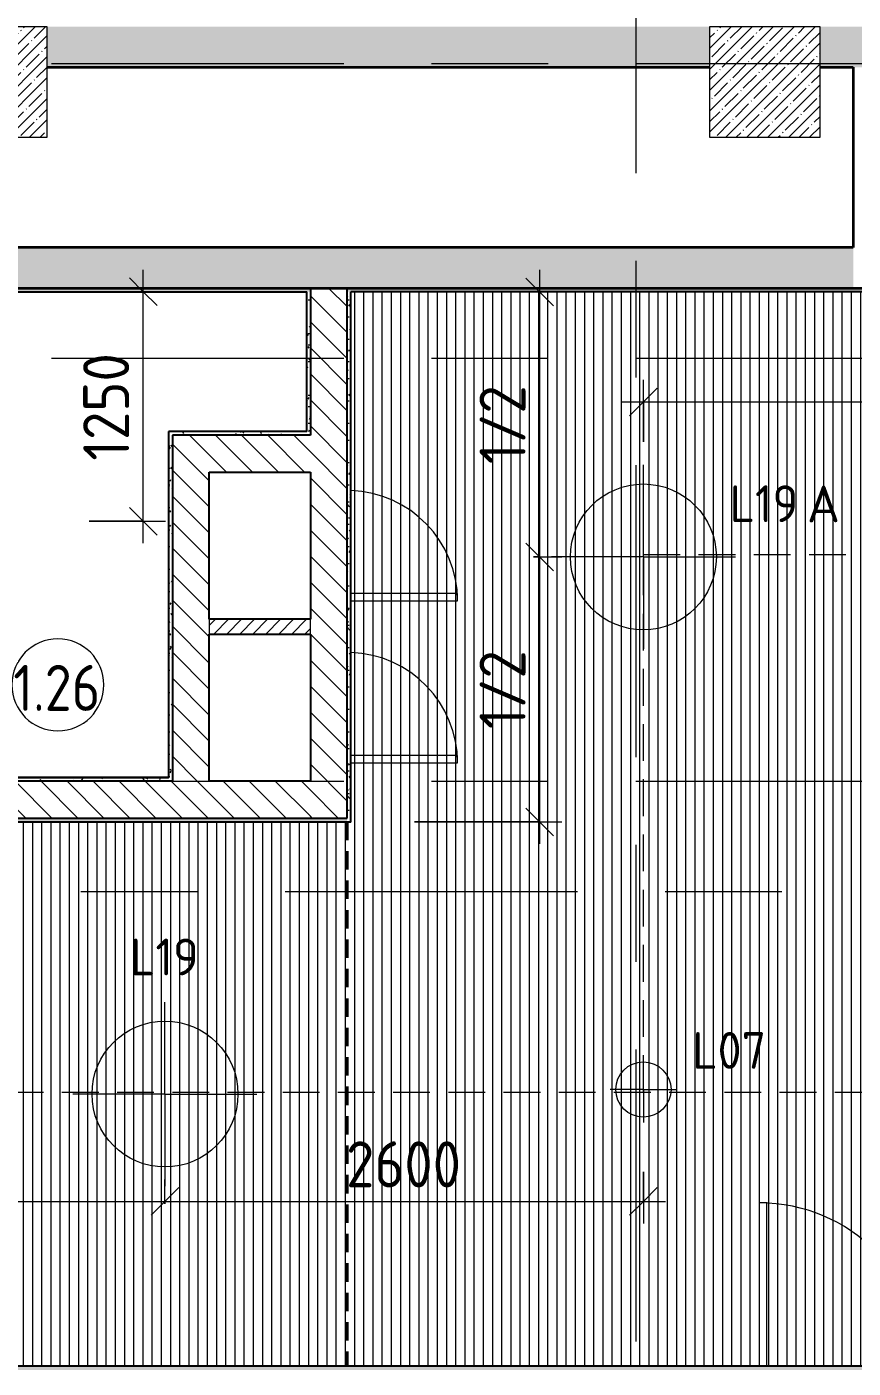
# Model space of a CAD drawing. Header units: millimetres. Extents: x -3377 to 186574, y -8553 to 29000.
# Drawn here: x 26299 to 30790, y 7910 to 15200 of the extents above; entities that cross this region are included whole.
import ezdxf

# ---------------------------------------------------------------- set-up
doc = ezdxf.new("R2010")
doc.units = ezdxf.units.MM
for name, pattern in [('200_ШТРИХ_ш1п0_6_', [160, 100, -60]), ('ADSK_Штрих_ш2 п1', [300, 200, -100]), ('Осевая', [3175, 635, -476.25, 1587.5, -476.25])]:
    doc.linetypes.add(name, pattern=pattern)
for name, color, linetype, lineweight in [('A-ANNO-DIMS', 7, 'Continuous', 9), ('A-ANNO-DIMS-100', 7, 'Continuous', 9), ('A-AREA-IDEN', 7, 'Continuous', 9), ('A-CLNG-PATT', 7, 'Continuous', 9), ('A-DETL-1', 7, 'ADSK_Штрих_ш2 п1', 9), ('A-DETL-GENF', 7, 'Continuous', 9), ('A-DOOR', 7, 'Continuous', 9), ('A-DOOR-1', 7, 'Continuous', 13), ('A-WALL', 7, 'Continuous', 9), ('E-LITE-EQPM-IDEN', 7, 'Continuous', 9), ('I-WALL', 7, 'Continuous', 9), ('S-COLS', 7, 'Continuous', 9), ('Оси-2', 7, 'Осевая', 9)]:
    doc.layers.add(name, color=color, linetype=linetype, lineweight=lineweight)
for name, color, linetype, lineweight, true_color in [('A-ANNO-NOTE', 1, 'Continuous', 9, 0xff0000), ('A-AREA', 7, '200_ШТРИХ_ш1п0_6_', 35, 0x0000a0), ('A-WALL-1', 7, 'Continuous', 35, 0x3c3c3c), ('A-WALL-2', 7, 'Continuous', 25, 0x3c3c3c), ('A-WALL-FNSH-2', 7, 'Continuous', 13, 0x3c3c3c), ('G-ANNO-TEXT-1', 1, 'Continuous', 9, 0xff0000)]:
    doc.layers.add(name, color=color, linetype=linetype, lineweight=lineweight, true_color=true_color)
doc.styles.add('GOST Common', font='GOST_Common.ttf', dxfattribs={"width": 0.9, "height": 250})
doc.styles.add('GOST Common_1', font='GOST_Common.ttf', dxfattribs={"height": 200})
doc.styles.add('ISOCPEUR', font='isocpeur.ttf', dxfattribs={"width": 0.9, "height": 250})
doc.styles.add('ISOCPEUR_1', font='isocpeur.ttf', dxfattribs={"height": 200})
doc.dimstyles.new('ISO-2_5_0_9К_БОЛЬШОЙ', dxfattribs={"dimscale": 304.8, "dimtxt": 248.995294, "dimasz": 0.492126, "dimexe": 0.393701, "dimexo": 0.984252, "dimgap": 0, "dimtad": 1, "dimdec": 0, "dimrnd": 10, "dimzin": 0, "dimdsep": 46, "dimtxsty": 'ISOCPEUR', "dimblk1": 'OBLIQUE', "dimblk2": 'OBLIQUE', "dimsah": 1, "dimcen": 0.09, "dimdle": 0.393701, "dimazin": 0, "dimtfac": 1, "dimtdec": 4, "dimtix": 1, "dimtmove": 0, "dimatfit": 3, "dimfxl": 1, "dimtvp": 1, "dimtolj": 1, "dimtzin": 0, "dimarcsym": 2})
pattern_1 = [(45, (0, 0), (-57.02463, 57.02463), []), (45, (57.025, 0), (-57.02463, 57.02463), [100.806, -20.161, 3.353, -16.808])]
pattern_2 = [(135, (0, 0), (-70.71068, -70.71068), [])]
pattern_3 = [(0, (0, 0), (121.92, 30.48), [10.058, -81.382, 10.058, -81.382, -487.68]), (0, (0, 0), (121.92, 30.48), [-182.88, 10.058, -172.822, 10.058, -81.382, -213.36]), (0, (0, 0), (121.92, 30.48), [-457.2, 10.058, -50.902, 10.058, -142.342]), (120, (45.72, 15.24), (-87.356454, 90.345817), [10.058, -81.382, 10.058, -81.382, -487.68]), (120, (45.72, 15.24), (-87.356454, 90.345817), [-182.88, 10.058, -172.822, 10.058, -81.382, -213.36]), (120, (45.72, 15.24), (-87.356454, 90.345817), [-457.2, 10.058, -50.902, 10.058, -142.342]), (240, (60.96, 76.2), (-34.563546, -120.825817), [10.058, -81.382, 10.058, -81.382, -487.68]), (240, (60.96, 76.2), (-34.563546, -120.825817), [-182.88, 10.058, -172.822, 10.058, -81.382, -213.36]), (240, (60.96, 76.2), (-34.563546, -120.825817), [-457.2, 10.058, -50.902, 10.058, -142.342])]

# ---------------------------------------------------------------- blocks, each defined once
blk = doc.blocks.new('BSC_Колонна _Прямоугольная - 600х600-V7-План расстановки осветительного оборудования 1 этажа в осях 1-12')
at = {"layer": 'S-COLS'}
h = blk.add_hatch(dxfattribs=at)
h.set_pattern_fill('FP_12', color=256, style=0, pattern_type=2)
h.set_pattern_definition([(45, (-26110, -14900), (-57.02463, 57.02463), []), (45, (-26052.975, -14900), (-57.02463, 57.02463), [100.806, -20.161, 3.353, -16.808])])
h.paths.add_polyline_path([(300, -300), (300, 300), (-300, 300), (-300, -300)])
for p, q in [((300, 300), (-300, 300)), ((-300, 300), (-300, -300)), ((300, -300), (300, 300)), ((-300, -300), (300, -300))]:
    blk.add_line(p, q, dxfattribs=at)
blk = doc.blocks.new('BSC_Колонна _Прямоугольная - 600х600-V26-План расстановки осветительного оборудования 1 этажа в осях 1-12')
at = {"layer": 'S-COLS'}
h = blk.add_hatch(dxfattribs=at)
h.set_pattern_fill('FP_36', color=256, style=0, pattern_type=2)
h.set_pattern_definition([(45, (-30310, -14900), (-57.02463, 57.02463), []), (45, (-30252.975, -14900), (-57.02463, 57.02463), [100.806, -20.161, 3.353, -16.808])])
h.paths.add_polyline_path([(226.1, -300), (300, -300), (300, 300), (-300, 300), (-300, -300)])
for p, q in [((300, 300), (-300, 300)), ((-300, 300), (-300, -300)), ((300, -300), (300, 300)), ((-300, -300), (300, -300))]:
    blk.add_line(p, q, dxfattribs=at)
blk = doc.blocks.new('110_Дверь_СКБ_1Ст - д-18 700x2100h_Технический шкаф ЭОМ и СС-23257539-План расстановки осветительного оборудования 1 этажа в осях 1-12')
at = {"layer": 'A-DOOR'}
blk.add_arc((312.5, 100), 600, 90, 178.08041, dxfattribs=at)
at = {"layer": 'A-DOOR-1'}
for p, q in [((312.5, 700), (272.5, 700)), ((272.5, 700), (272.5, 120)), ((312.5, 120), (312.5, 700))]:
    blk.add_line(p, q, dxfattribs=at)
blk = doc.blocks.new('Дверь_Витражная_остекление_ - ДВН_ДАО_Главный вход_1200 в свету-31742133-План расстановки осветительного оборудования 1 этажа в осях 1-12')
at = {"layer": 'A-DETL-GENF'}
for p, q in [((-607.5, 925), (-647.5, 925)), ((-647.5, 925), (-647.5, 37)), ((-607.5, 37), (-607.5, 925)), ((647.5, 430), (607.5, 430)), ((607.5, 430), (607.5, 37)), ((647.5, 37), (647.5, 430))]:
    blk.add_line(p, q, dxfattribs=at)
at = {"layer": 'A-DOOR'}
for p, q in [((-647.5, 925), (-647.5, 37)), ((647.5, 430), (647.5, 37))]:
    blk.add_line(p, q, dxfattribs=at)
for centre, radius, start, end in [((-647.5, 30), 895, 0.44965, 90), ((647.5, 30), 400, 90, 178.99085)]:
    blk.add_arc(centre, radius, start, end, dxfattribs=at)
blk = doc.blocks.new('DIMBLOCK47-План расстановки осветительного оборудования 1 этажа в осях 1-12')
at = {"layer": 'A-ANNO-DIMS-100'}
for p, q in [((24450, 8965.5), (24450, 8696.1)), ((24450, 8816.1), (24450, 8965.5)), ((27050, 8802.5), (27050, 8936.1)), ((24450, 8816.1), (27050, 8816.1)), ((27050, 8816.1), (27050, 8802.5))]:
    blk.add_line(p, q, dxfattribs=at)
at = {"layer": 'A-ANNO-DIMS-100', "lineweight": 20}
for p, q in [((24450, 8816.1), (24525, 8891.1)), ((27050, 8816.1), (27125, 8891.1)), ((24450, 8816.1), (24375, 8741.1)), ((27050, 8816.1), (26975, 8741.1))]:
    blk.add_line(p, q, dxfattribs=at)
at = {"layer": 'A-ANNO-DIMS-100', "color": 0, "insert": (25434, 9142.7), "char_height": 250, "width": 758.478, "attachment_point": 1, "line_spacing_factor": 1.149209, "style": 'ISOCPEUR'}
blk.add_mtext('2600', dxfattribs=at)
blk = doc.blocks.new('_Oblique')
at = {"color": 0, "linetype": 'ByBlock', "lineweight": -2}
blk.add_line((-0.5, -0.5), (0.5, 0.5), dxfattribs=at)
blk = doc.blocks.new('DIMBLOCK48-План расстановки осветительного оборудования 1 этажа в осях 1-12')
at = {"layer": 'A-ANNO-DIMS-100'}
for p, q in [((29650, 8976.9), (29650, 8696.1)), ((29650, 8816.1), (29650, 8976.9)), ((27050, 8802.5), (27050, 8936.1)), ((27050, 8816.1), (29770, 8816.1)), ((27050, 8816.1), (27050, 8802.5))]:
    blk.add_line(p, q, dxfattribs=at)
at = {"layer": 'A-ANNO-DIMS-100', "lineweight": 20}
for p, q in [((27050, 8816.1), (27125, 8891.1)), ((29650, 8816.1), (29725, 8891.1)), ((27050, 8816.1), (26975, 8741.1)), ((29650, 8816.1), (29575, 8741.1))]:
    blk.add_line(p, q, dxfattribs=at)
at = {"layer": 'A-ANNO-DIMS-100', "color": 0, "insert": (28034, 9142.7), "char_height": 250, "width": 758.478, "attachment_point": 1, "line_spacing_factor": 1.149209, "style": 'ISOCPEUR'}
blk.add_mtext('2600', dxfattribs=at)
blk = doc.blocks.new('DIMBLOCK49-План расстановки осветительного оборудования 1 этажа в осях 1-12')
at = {"layer": 'A-ANNO-DIMS-100'}
for p, q in [((29650, 12944.4), (29650, 13281.4)), ((32945, 12808.3), (32945, 13281.4)), ((29530, 13161.4), (32945, 13161.4)), ((29650, 13161.4), (29650, 12944.4)), ((32945, 13161.4), (32945, 12808.3))]:
    blk.add_line(p, q, dxfattribs=at)
at = {"layer": 'A-ANNO-DIMS-100', "lineweight": 20}
for p, q in [((29650, 13161.4), (29725, 13236.4)), ((32945, 13161.4), (33020, 13236.4)), ((29650, 13161.4), (29575, 13086.4)), ((32945, 13161.4), (32870, 13086.4))]:
    blk.add_line(p, q, dxfattribs=at)
at = {"layer": 'A-ANNO-DIMS-100', "color": 0, "insert": (30981.5, 13488), "char_height": 250, "width": 758.478, "attachment_point": 1, "line_spacing_factor": 1.149209, "style": 'ISOCPEUR'}
blk.add_mtext('3300', dxfattribs=at)
blk = doc.blocks.new('DIMBLOCK52-План расстановки осветительного оборудования 1 этажа в осях 1-12')
at = {"layer": 'A-ANNO-DIMS-100'}
for p, q in [((26931.9, 12393), (26931.9, 13880)), ((27125.8, 13760), (26811.9, 13760)), ((26931.9, 13760), (27125.8, 13760)), ((26638.3, 12513), (27051.9, 12513)), ((26931.9, 12513), (26638.3, 12513))]:
    blk.add_line(p, q, dxfattribs=at)
at = {"layer": 'A-ANNO-DIMS-100', "lineweight": 20}
for p, q in [((26931.9, 13760), (26856.9, 13835)), ((26931.9, 13760), (27006.9, 13685)), ((26931.9, 12513), (26856.9, 12588)), ((26931.9, 12513), (27006.9, 12438))]:
    blk.add_line(p, q, dxfattribs=at)
at = {"layer": 'A-ANNO-DIMS-100', "color": 0, "insert": (26605.3, 12842), "char_height": 250, "width": 706.764, "attachment_point": 1, "rotation": 90, "line_spacing_factor": 1.149209, "style": 'ISOCPEUR'}
blk.add_mtext('1250', dxfattribs=at)
blk = doc.blocks.new('Марка_Помещения - Номер-25198446-План расстановки осветительного оборудования 1 этажа в осях 1-12')
at = {"layer": 'A-AREA-IDEN'}
for start, end in [(360, 180), (180, 360)]:
    blk.add_arc((0, 0), 2.5, start, end, dxfattribs=at)
blk = doc.blocks.new('DIMBLOCK62-План расстановки осветительного оборудования 1 этажа в осях 1-12')
at = {"layer": 'A-ANNO-DIMS-100'}
for p, q in [((29085.9, 13879), (29085.9, 12319)), ((28892, 13759), (29205.9, 13759)), ((29085.9, 13759), (28892, 13759)), ((29052.5, 12319), (29205.9, 12319)), ((29085.9, 12319), (29052.5, 12319))]:
    blk.add_line(p, q, dxfattribs=at)
at = {"layer": 'A-ANNO-DIMS-100', "lineweight": 20}
for p, q in [((29085.9, 13759), (29010.9, 13834)), ((29085.9, 13759), (29160.9, 13684)), ((29085.9, 12319), (29010.9, 12394)), ((29085.9, 12319), (29160.9, 12244))]:
    blk.add_line(p, q, dxfattribs=at)
at = {"layer": 'A-ANNO-DIMS-100', "color": 0, "insert": (28759.3, 12823.5), "char_height": 250, "width": 517.144, "attachment_point": 1, "rotation": 90, "line_spacing_factor": 1.149209, "style": 'ISOCPEUR'}
blk.add_mtext('1/2', dxfattribs=at)
blk = doc.blocks.new('DIMBLOCK63-План расстановки осветительного оборудования 1 этажа в осях 1-12')
at = {"layer": 'A-ANNO-DIMS-100', "lineweight": 20}
for p, q in [((29085.9, 12319), (29010.9, 12394)), ((29085.9, 12319), (29160.9, 12244)), ((29085.9, 10879), (29010.9, 10954)), ((29085.9, 10879), (29160.9, 10804))]:
    blk.add_line(p, q, dxfattribs=at)
at = {"layer": 'A-ANNO-DIMS-100'}
for p, q in [((29052.5, 12319), (29205.9, 12319)), ((29085.9, 12319), (29052.5, 12319)), ((29085.9, 12319), (29085.9, 10759)), ((28406, 10879), (29205.9, 10879)), ((29085.9, 10879), (28406, 10879))]:
    blk.add_line(p, q, dxfattribs=at)
at = {"layer": 'A-ANNO-DIMS-100', "color": 0, "insert": (28759.3, 11383.5), "char_height": 250, "width": 517.144, "attachment_point": 1, "rotation": 90, "line_spacing_factor": 1.149209, "style": 'ISOCPEUR'}
blk.add_mtext('1/2', dxfattribs=at)

msp = doc.modelspace()

# ---------------------------------------------------------------- hatches: boundary and pattern name
at = {"layer": 'A-CLNG-PATT'}
h = msp.add_hatch(dxfattribs=at)
h.set_pattern_fill('FP_87', color=256, style=0, pattern_type=2)
h.set_pattern_definition([(90, (14981, 17631.64), (-50, 3e-15), [])])
h.paths.add_polyline_path([(38287.7, 7920), (38287.7, 10680), (37970, 10680), (37970, 11220), (38250, 11221), (38250, 11478.7), (37987.7, 11609.9), (38250, 11741), (38249.5, 23003), (37619, 23004), (37619, 23380), (34560, 23380), (34560, 23000), (34230, 23000), (34230, 13760), (28060, 13759), (28060, 10880), (22570, 10880), (22569, 11880), (20230, 11880), (20230, 7920), (37990, 7920)])
at = {"layer": 'I-WALL'}
h = msp.add_hatch(dxfattribs=at)
h.set_pattern_fill('FP_1', color=256, style=0, pattern_type=2)
h.set_pattern_definition(pattern_1)
h.paths.add_polyline_path([(22510, 14980), (25810, 14980), (25810, 15200), (22510, 15200)])
h.paths.add_polyline_path([(30790, 14980), (33010, 14980), (33010, 15200), (30610, 15200), (30610, 14980), (30631, 14980)])
h.paths.add_polyline_path([(26410, 14980), (30010, 14980), (30010, 15200), (26410, 15200), (26410, 15096.4)])
h = msp.add_hatch(dxfattribs=at)
h.set_pattern_fill('FP_1', color=256, style=0, pattern_type=2)
h.set_pattern_definition(pattern_1)
h.paths.add_polyline_path([(22590, 13780), (30790, 13780), (30790, 14000), (22590, 14000)])
h = msp.add_hatch(dxfattribs=at)
h.set_pattern_fill('FP_85', color=256, style=0, pattern_type=2)
h.set_pattern_definition(pattern_3)
h.paths.add_polyline_path([(27819, 13760), (27840, 13760), (27840, 13780), (22810, 13780), (22811, 13760), (27571.8, 13760)])
h = msp.add_hatch(dxfattribs=at)
h.set_pattern_fill('FP_15', color=256, style=0, pattern_type=2)
h.set_pattern_definition(pattern_2)
h.paths.add_polyline_path([(27989.3, 10900), (28040, 10900), (28040, 13780), (27840, 13780), (27840, 10900), (27844.9, 10900)])
h = msp.add_hatch(dxfattribs=at)
h.set_pattern_fill('FP_85', color=256, style=0, pattern_type=2)
h.set_pattern_definition(pattern_3)
h.paths.add_polyline_path([(34210, 13760), (34210, 13780), (28040, 13780), (28040, 13760), (34210, 13760)])
h = msp.add_hatch(dxfattribs=at)
h.set_pattern_fill('FP_85', color=256, style=0, pattern_type=2)
h.set_pattern_definition(pattern_3)
h.paths.add_polyline_path([(27840, 12980), (27840, 13760), (27820, 13760), (27820, 12980)])
h = msp.add_hatch(dxfattribs=at)
h.set_pattern_fill('FP_85', color=256, style=0, pattern_type=2)
h.set_pattern_definition(pattern_3)
h.paths.add_polyline_path([(28040, 10880), (28060, 10880), (28060, 13760), (28040, 13759), (28040, 10880.4)])
h = msp.add_hatch(dxfattribs=at)
h.set_pattern_fill('FP_85', color=256, style=0, pattern_type=2)
h.set_pattern_definition(pattern_3)
h.paths.add_polyline_path([(27819, 12980), (27820, 12980), (27819, 13000), (27070, 13000), (27070, 12980), (27807, 12980)])
h = msp.add_hatch(dxfattribs=at)
h.set_pattern_fill('FP_85', color=256, style=0, pattern_type=2)
h.set_pattern_definition(pattern_3)
h.paths.add_polyline_path([(27090, 11120), (27090, 12980), (27070, 12980), (27070, 11120)])
h = msp.add_hatch(dxfattribs=at)
h.set_pattern_fill('FP_15', color=256, style=0, pattern_type=2)
h.set_pattern_definition(pattern_2)
h.paths.add_polyline_path([(27282.6, 11100), (27290, 11100), (27290, 12980), (27090, 12980), (27090, 11100)])
h = msp.add_hatch(dxfattribs=at)
h.set_pattern_fill('FP_15', color=256, style=0, pattern_type=2)
h.set_pattern_definition(pattern_2)
h.paths.add_polyline_path([(27290, 12780), (27840, 12780), (27840, 12980), (27290, 12980)])
h = msp.add_hatch(dxfattribs=at)
h.set_pattern_fill('FP_41', color=256, style=0, pattern_type=2)
h.set_pattern_definition([(45, (0, 0), (-35.35534, 35.35534), [])])
h.paths.add_polyline_path([(27306, 11900), (27840, 11900), (27840, 11980), (27290, 11980), (27290, 11900)])
h = msp.add_hatch(dxfattribs=at)
h.set_pattern_fill('FP_15', color=256, style=0, pattern_type=2)
h.set_pattern_definition(pattern_2)
h.paths.add_polyline_path([(27840, 10900), (27840, 11100), (22790, 11100), (22790, 10900), (25153.8, 10900)])
h = msp.add_hatch(dxfattribs=at)
h.set_pattern_fill('FP_85', color=256, style=0, pattern_type=2)
h.set_pattern_definition(pattern_3)
h.paths.add_polyline_path([(25153.8, 11100), (27090, 11100), (27090, 11120), (24670, 11120), (24670, 11100)])
h = msp.add_hatch(dxfattribs=at)
h.set_pattern_fill('FP_85', color=256, style=0, pattern_type=2)
h.set_pattern_definition(pattern_3)
h.paths.add_polyline_path([(28040, 10880), (28040, 10900), (22570, 10900), (22570, 10880), (27844.9, 10880)])
h = msp.add_hatch(dxfattribs=at)
h.set_pattern_fill('FP_85', color=256, style=0, pattern_type=2)
h.set_pattern_definition(pattern_3)
h.paths.add_polyline_path([(28140, 7900), (38287.7, 7900), (38287.7, 7920), (20220, 7920), (20220, 7900), (28060, 7900)])

# ---------------------------------------------------------------- linework, layer by layer
at = {"layer": 'A-ANNO-NOTE'}
for p, q in [((29650, 12319), (29650, 12819)), ((29650, 12319), (29150, 12319)), ((29650, 12319), (29650, 11819)), ((29650, 12319), (30150, 12319)), ((27050, 9400), (27050, 9900)), ((29650, 9424.4), (29650, 9604.4)), ((29650, 9424.4), (29470, 9424.4)), ((29650, 9424.4), (29650, 9244.4)), ((29650, 9424.4), (29830, 9424.4)), ((27050, 9400), (26550, 9400)), ((27050, 9400), (27050, 8900)), ((27050, 9400), (27550, 9400))]:
    msp.add_line(p, q, dxfattribs=at)
for centre, radius in [((29650, 12319), 396.5), ((27050, 9400), 396.5), ((29650, 9424.4), 150)]:
    msp.add_circle(centre, radius, dxfattribs=at)
at = {"layer": 'A-AREA'}
msp.add_line((28040, 10880), (28040, 7920), dxfattribs=at)
at = {"layer": 'A-DETL-1'}
for p, q in [((29650, 9410.5), (29650, 12332.9)), ((29650, 12332.9), (36650, 12332.9)), ((21690, 9410.5), (36490, 9410.5))]:
    msp.add_line(p, q, dxfattribs=at)
at = {"layer": 'A-WALL'}
for p, q in [((27290, 11980), (27290, 11900)), ((27840, 11900), (27840, 11980))]:
    msp.add_line(p, q, dxfattribs=at)
at = {"layer": 'A-WALL-1'}
for p, q in [((26410, 14980), (30010, 14980)), ((30610, 14980), (30790, 14980)), ((30790, 14980), (30790, 14000)), ((30790, 14000), (22590, 14000)), ((22590, 13780), (31010, 13780))]:
    msp.add_line(p, q, dxfattribs=at)
at = {"layer": 'A-WALL-2'}
for p, q in [((27840, 13780), (27840, 12980)), ((28040, 10900), (28040, 13780)), ((22810, 13760), (27820, 13760)), ((27820, 13000), (27820, 13760)), ((28060, 10880), (28060, 13760)), ((34230, 13760), (28060, 13760)), ((27820, 13000), (27070, 13000)), ((27070, 11120), (27070, 13000)), ((27090, 12980), (27090, 11100)), ((27840, 12980), (27090, 12980)), ((27290, 11980), (27290, 12780)), ((27290, 12780), (27840, 12780)), ((27840, 12780), (27840, 11980)), ((27840, 11980), (27290, 11980)), ((27290, 11100), (27290, 11900)), ((27290, 11900), (27840, 11900)), ((27840, 11900), (27840, 11100)), ((27090, 11100), (24670, 11100)), ((27070, 11120), (24690, 11120)), ((27840, 11100), (27290, 11100)), ((22570, 10880), (28060, 10880)), ((22590, 10900), (28040, 10900)), ((38287.7, 7920), (20220, 7920))]:
    msp.add_line(p, q, dxfattribs=at)
at = {"layer": 'A-WALL-FNSH-2'}
for p, q in [((22811, 13759), (27819, 13759)), ((27819, 13759), (27819, 13001)), ((34230, 13759), (28060, 13759)), ((28061, 10879), (28061, 13759)), ((27069, 13001), (27069, 11119)), ((27819, 13001), (27069, 13001)), ((24691, 11119), (27069, 11119)), ((28060, 10880), (28060, 10879)), ((28060, 10879), (28061, 10879))]:
    msp.add_line(p, q, dxfattribs=at)
at = {"layer": 'I-WALL'}
for p, q in [((28060, 12730), (28061, 12730)), ((28060, 12030), (28061, 12030)), ((28060, 11850), (28061, 11850)), ((28060, 11150), (28061, 11150)), ((28060, 10879), (22569.2, 10879)), ((20230.8, 7921), (38287.7, 7921)), ((27460, 7921), (27460, 7920))]:
    msp.add_line(p, q, dxfattribs=at)
at = {"layer": 'Оси-2'}
for p, q in [((29610, 593.7), (29610, 24898.1)), ((-77.3, 15000), (35397.1, 15000)), ((-77.3, 13400), (35397.1, 13400)), ((-77.3, 11100), (35997.1, 11100)), ((1192.7, 10500), (35997.1, 10500))]:
    msp.add_line(p, q, dxfattribs=at)

# ---------------------------------------------------------------- block references
at = {"layer": 'A-AREA-IDEN', "xscale": 99.99999999999993, "yscale": 99.99999999999993, "zscale": 99.99999999999993}
msp.add_blockref('Марка_Помещения - Номер-25198446-План расстановки осветительного оборудования 1 этажа в осях 1-12', (26467.7, 11623.7), dxfattribs=at)
at = {"layer": 'A-DOOR', "rotation": 270}
for p in [(27940, 12392.5), (27940, 11512.5)]:
    msp.add_blockref('110_Дверь_СКБ_1Ст - д-18 700x2100h_Технический шкаф ЭОМ и СС-23257539-План расстановки осветительного оборудования 1 этажа в осях 1-12', p, dxfattribs=at)
at = {"layer": 'A-DOOR'}
msp.add_blockref('Дверь_Витражная_остекление_ - ДВН_ДАО_Главный вход_1200 в свету-31742133-План расстановки осветительного оборудования 1 этажа в осях 1-12', (30927.5, 7883), dxfattribs=at)
at = {"layer": 'S-COLS'}
for name, p in [('BSC_Колонна _Прямоугольная - 600х600-V7-План расстановки осветительного оборудования 1 этажа в осях 1-12', (26110, 14900)), ('BSC_Колонна _Прямоугольная - 600х600-V26-План расстановки осветительного оборудования 1 этажа в осях 1-12', (30310, 14900))]:
    msp.add_blockref(name, p, dxfattribs=at)

# ---------------------------------------------------------------- texts
at = {"layer": 'A-AREA-IDEN', "insert": (26225.8, 11732.3), "char_height": 250, "width": 606.076, "attachment_point": 1, "style": 'GOST Common'}
msp.add_mtext('1.26', dxfattribs=at)
at = {"layer": 'E-LITE-EQPM-IDEN', "char_height": 200, "attachment_point": 1, "style": 'GOST Common_1'}
for s, insert, width in [('L19', (30118.7, 12708.3), 472.996), ('L19', (26860.5, 10244.9), 472.996), ('L07', (29915.7, 9737), 529.114)]:
    msp.add_mtext(s, dxfattribs=dict(at, insert=insert, width=width))
at = {"layer": 'G-ANNO-TEXT-1', "insert": (30538.9, 12706.8), "char_height": 200, "width": 224.472, "attachment_point": 1, "style": 'ISOCPEUR_1'}
msp.add_mtext('\\fISOCPEUR|b0|i0|c204|p34|;А', dxfattribs=at)

# ---------------------------------------------------------------- dimensions: what is measured, and where the dimension line sits
at = {"layer": 'A-ANNO-DIMS'}
dim = msp.add_linear_dim(base=(26931.9, 13760), p1=(26338.3, 12513), p2=(26825.8, 13760), angle=90, dimstyle='ISO-2_5_0_9К_БОЛЬШОЙ', override={"dimpost": '<>', "dimfxl": 1338.922446}, dxfattribs=at)
dim.commit()
dim.dimension.update_dxf_attribs({"geometry": 'DIMBLOCK52-План расстановки осветительного оборудования 1 этажа в осях 1-12', "text_midpoint": (26806.9, 13136.5)})
for base, p1, p2, override, picture, middle in [((29085.9, 12319), (29192, 13759), (29352.5, 12319), {"dimpost": '<>', "dimfxl": 1448.919554}, 'DIMBLOCK62-План расстановки осветительного оборудования 1 этажа в осях 1-12', (28960.9, 13039)), ((29085.9, 10879), (29352.5, 12319), (28106, 10879), {"dimpost": '<>', "dimfxl": 1904.56354}, 'DIMBLOCK63-План расстановки осветительного оборудования 1 этажа в осях 1-12', (28960.9, 11599))]:
    dim = msp.add_linear_dim(base=base, p1=p1, p2=p2, angle=90, text='1/2', dimstyle='ISO-2_5_0_9К_БОЛЬШОЙ', override=override, dxfattribs=at)
    dim.commit()
    dim.dimension.update_dxf_attribs({"geometry": picture, "text_midpoint": middle})
for base, p1, p2, override, picture, middle in [((32945, 13161.4), (29650, 12644.4), (32945, 12508.3), {"dimpost": '<>', "dimfxl": 3297.807916}, 'DIMBLOCK49-План расстановки осветительного оборудования 1 этажа в осях 1-12', (31297.5, 13286.4)), ((27050, 8816.1), (24450, 9265.5), (27050, 9102.5), {"dimpost": '<>', "dimfxl": 2605.104412}, 'DIMBLOCK47-План расстановки осветительного оборудования 1 этажа в осях 1-12', (25750, 8941.1)), ((29650, 8816.1), (27050, 9102.5), (29650, 9276.9), {"dimpost": '<>', "dimfxl": 2605.845288}, 'DIMBLOCK48-План расстановки осветительного оборудования 1 этажа в осях 1-12', (28350, 8941.1))]:
    dim = msp.add_linear_dim(base=base, p1=p1, p2=p2, dimstyle='ISO-2_5_0_9К_БОЛЬШОЙ', override=override, dxfattribs=at)
    dim.commit()
    dim.dimension.update_dxf_attribs({"geometry": picture, "text_midpoint": middle})

doc.saveas('drawing.dxf')
